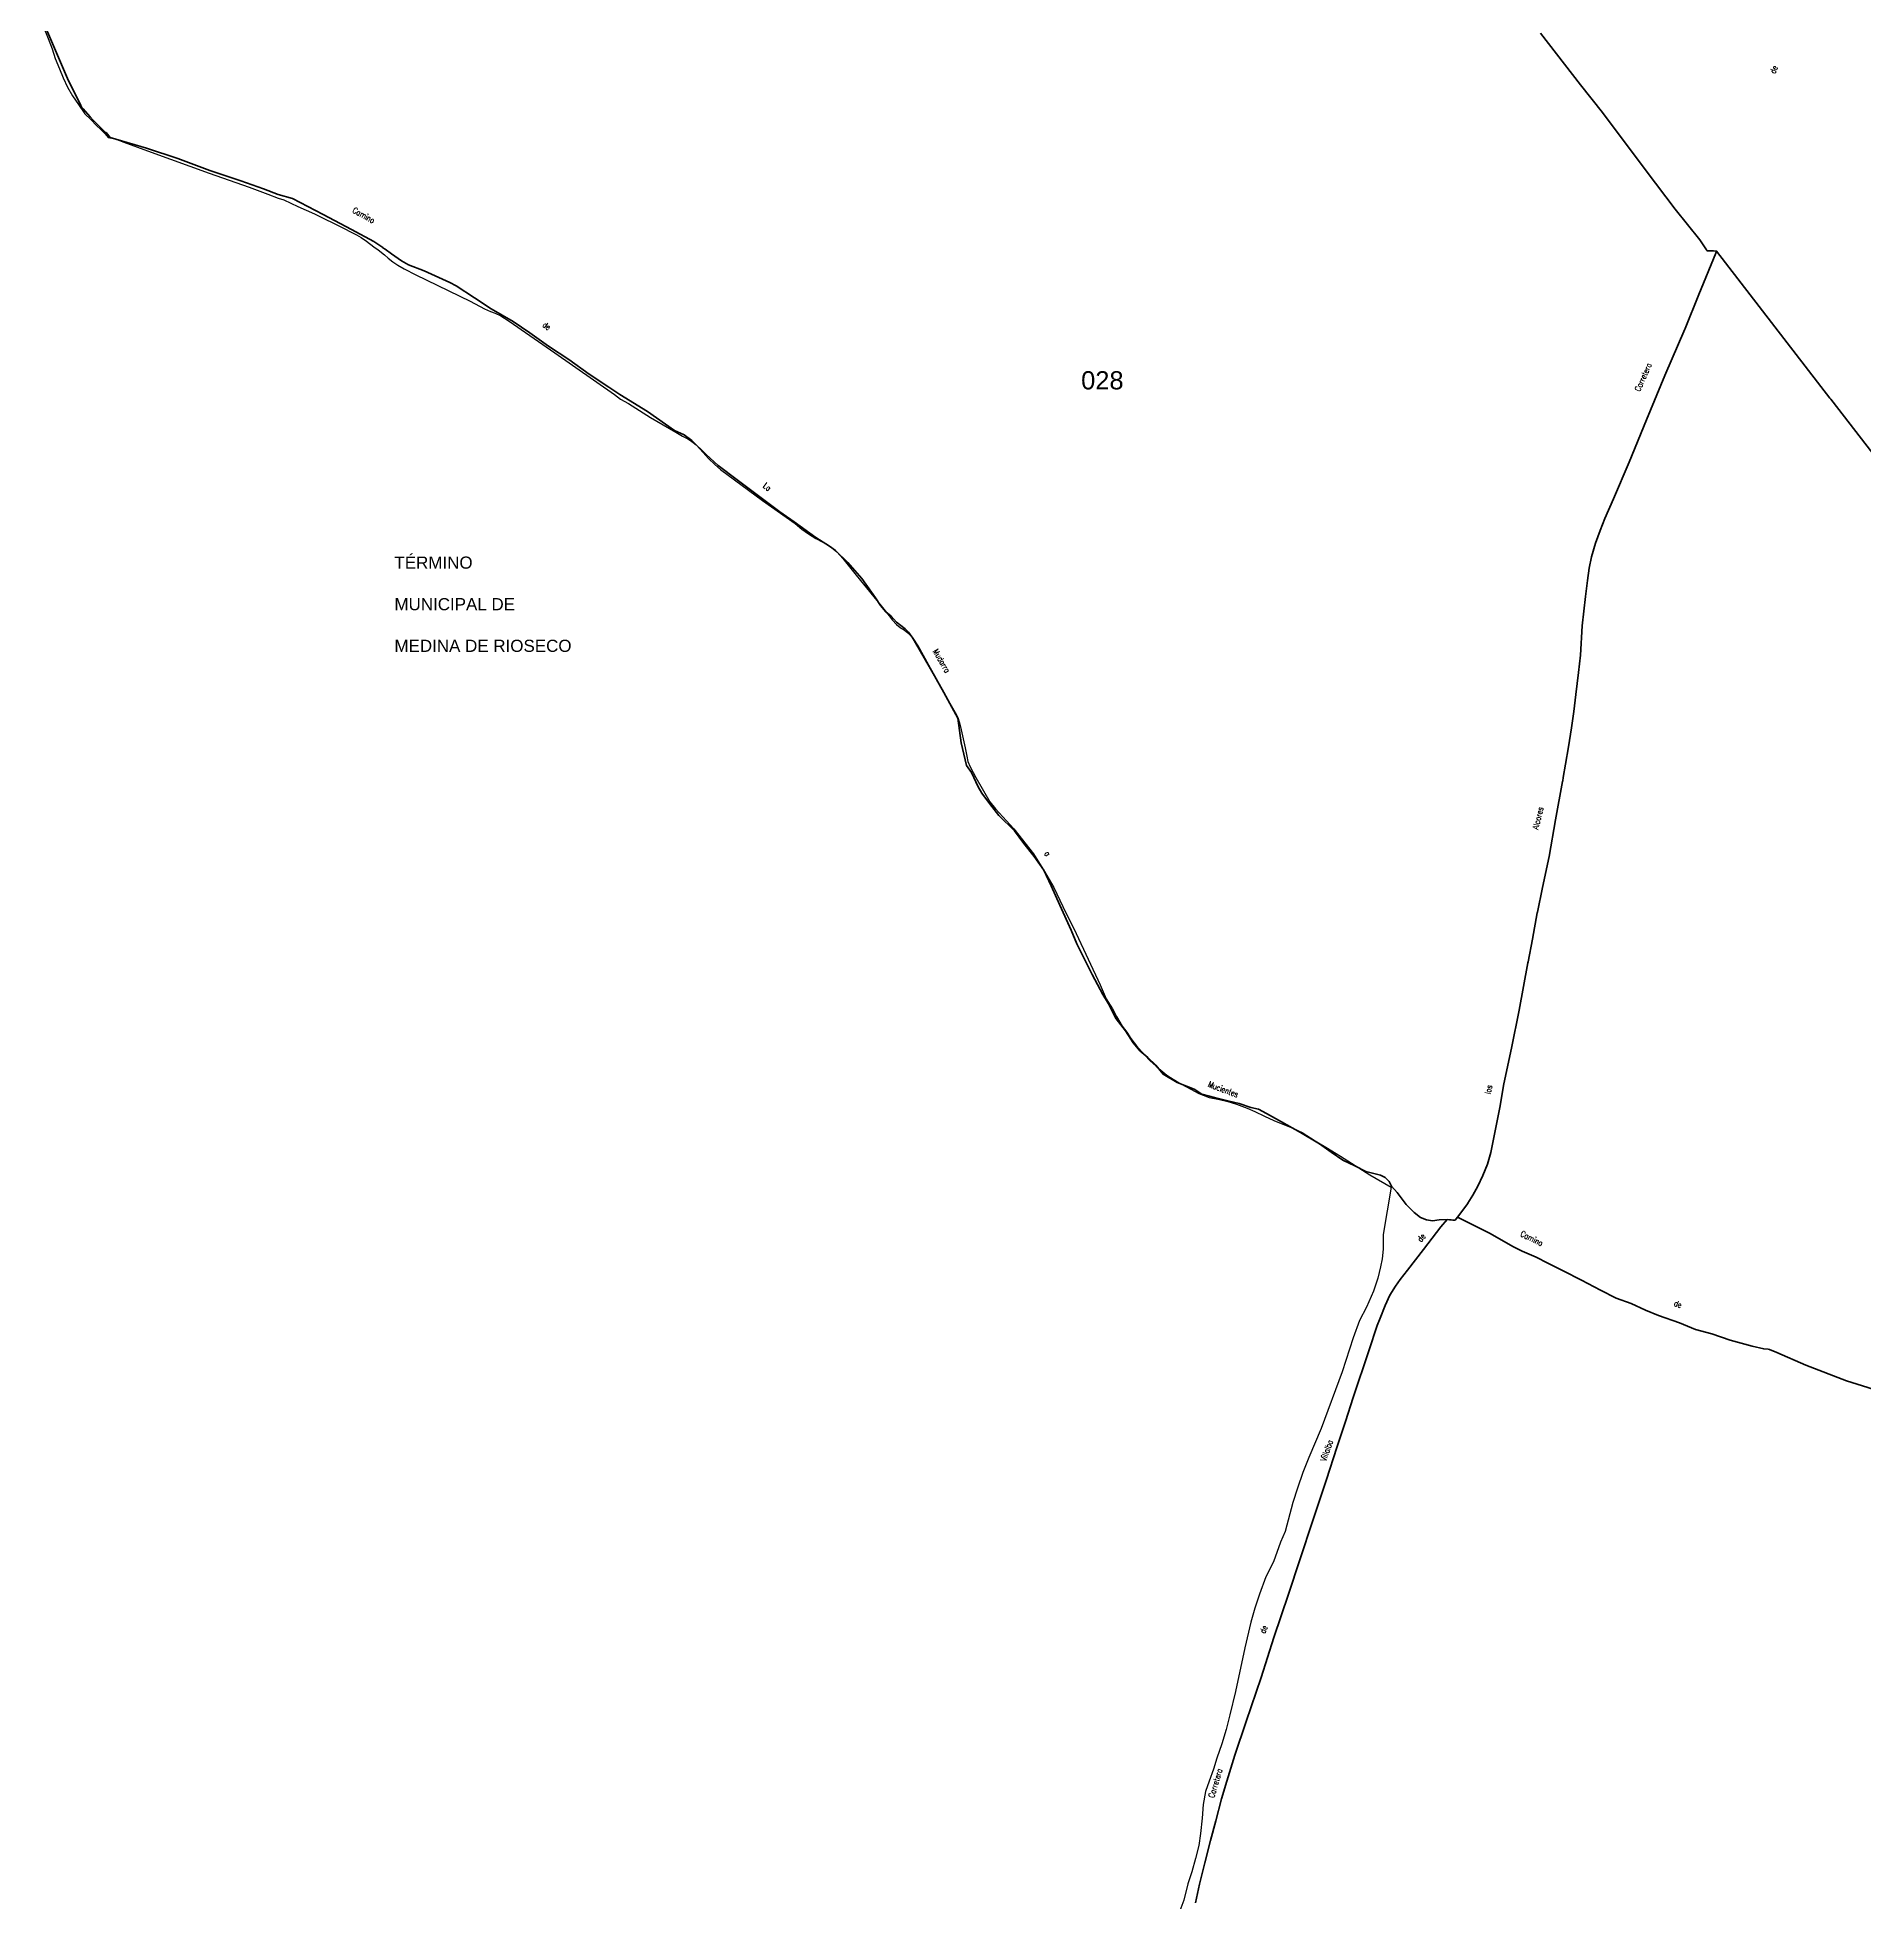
# Model space of a CAD drawing. Header units: metres. Extents: x 339638 to 364279, y 4598373 to 4630956.
# Drawn here: x 341126 to 344137, y 4623876 to 4626950 of the extents above; entities that cross this region are included whole.
import ezdxf
from ezdxf.enums import TextEntityAlignment as Align

# ---------------------------------------------------------------- set-up
doc = ezdxf.new("R2010")
doc.units = ezdxf.units.M
for name, color, linetype, lineweight in [('caminos', 1, 'Continuous', 0), ('poligonos_rusticos', 42, 'Continuous', 40), ('termino', 6, 'Continuous', 25), ('terminos_txt', 7, 'Continuous', 0)]:
    doc.layers.add(name, color=color, linetype=linetype, lineweight=lineweight)
doc.layers.add('poligonos_rustico_txt', color=7, linetype='Continuous')
doc.styles.add('Arial', font='arial.ttf')
doc.styles.add('caminos', font='simplex.shx', dxfattribs={"width": 0.75})
doc.styles.add('resto', font='arial.ttf')

msp = doc.modelspace()

# ---------------------------------------------------------------- linework, layer by layer
at = {"layer": 'poligonos_rusticos'}
for points in [[(343603.1, 4626957.1), (343668.9, 4626872.1), (343705, 4626826.5), (343776.9, 4626730.4), (343824.9, 4626667.2), (343865.7, 4626616.2), (343876.3, 4626600), (343877.3, 4626598.9), (343878.2, 4626598.4), (343879.7, 4626598.4), (343882.6, 4626598.2), (343885.4, 4626598.1), (343888.2, 4626598.1), (343893.1, 4626598), (343891.7, 4626594.6), (343864, 4626526.2), (343841.2, 4626470.3), (343840.8, 4626469.3), (343807.9, 4626393), (343777.6, 4626319.7), (343749, 4626249.9), (343723.5, 4626189.5), (343708.8, 4626157.3), (343701.3, 4626137.5), (343693.8, 4626116.7), (343687.3, 4626094.3), (343683.3, 4626075.4), (343680.3, 4626055), (343677.2, 4626029), (343671.6, 4625980.6), (343668.9, 4625932.2), (343665.8, 4625903.3), (343661.4, 4625867.3), (343658.2, 4625839.4), (343654.1, 4625812.5), (343649.4, 4625781.1), (343644.2, 4625752.7), (343640.6, 4625730.6), (343639.7, 4625725.1), (343639.5, 4625723.8), (343628, 4625660.6), (343617.1, 4625600.3), (343606.4, 4625549), (343597.9, 4625508.7), (343597.7, 4625507.5), (343589.9, 4625464.4), (343582.8, 4625426.9), (343582.4, 4625425.1), (343567.6, 4625347.4), (343555.1, 4625284.7), (343542.7, 4625226), (343535.8, 4625186.6), (343527.8, 4625145.3), (343521, 4625112.4), (343515.6, 4625093.6), (343508.1, 4625074.7), (343499.7, 4625056.9), (343491.3, 4625042.1), (343483.3, 4625029.3), (343483, 4625028.8), (343466.1, 4625005.9), (343462.3, 4625000.9), (343458.4, 4625001.3), (343455.7, 4625001.6), (343453.2, 4625001.9), (343449.3, 4625002.3), (343435.9, 4625001.4), (343424.8, 4625000.2), (343415.4, 4625001.9), (343405, 4625005.7), (343394.7, 4625013.9), (343381.5, 4625027.2), (343366.9, 4625046.6), (343357.2, 4625057.3), (343353.4, 4625064.9), (343347, 4625071.6), (343339.5, 4625075.2), (343315.1, 4625081.5), (343296.8, 4625090.9), (343277, 4625099.9), (343258.3, 4625113.3), (343238.6, 4625126.8), (343207.5, 4625145.6), (343176.4, 4625162.9), (343151.7, 4625177), (343138.4, 4625183.8), (343125.4, 4625186.6), (343106.6, 4625193.1), (343087.7, 4625198), (343065.8, 4625203.1), (343044.9, 4625208.6), (343032.1, 4625216.9), (343004.3, 4625228.1), (342981.1, 4625241.6), (342968.9, 4625256.4), (342956.2, 4625269.3), (342943, 4625280.1), (342931.8, 4625293.4), (342919.3, 4625313.2), (342903.7, 4625332.6), (342891.3, 4625357.4), (342881.7, 4625373.1), (342864.4, 4625406.1), (342839.1, 4625456.2), (342829.6, 4625479), (342811.1, 4625520), (342796.4, 4625551.9), (342784.5, 4625577.7), (342768.5, 4625600.1), (342751.5, 4625622), (342736, 4625642.4), (342710.6, 4625668), (342695, 4625687.9), (342682.4, 4625704.8), (342676.2, 4625715.4), (342665.2, 4625738.7), (342657, 4625750.4), (342648.4, 4625787.7), (342642.8, 4625828.3), (342619.8, 4625870.4), (342594.4, 4625915.6), (342577.1, 4625947.5), (342568.4, 4625960.3), (342561.6, 4625969.9), (342555.8, 4625975.6), (342542, 4625986.4), (342532.7, 4625996.1), (342524.4, 4626003.3), (342515.6, 4626014.1), (342506.9, 4626026.3), (342493.9, 4626045.1), (342484.7, 4626058.4), (342461.8, 4626084.9), (342441.2, 4626104.4), (342431.4, 4626111.7), (342408.7, 4626125.7), (342373.3, 4626151.6), (342349.7, 4626168.2), (342316.8, 4626193), (342279.4, 4626220.9), (342247.9, 4626244.7), (342228.3, 4626262.7), (342204.4, 4626285.8), (342192.1, 4626295.1), (342175.8, 4626302.5), (342131.5, 4626333.6), (342085.6, 4626361.7), (342067.9, 4626373.7), (342035.3, 4626395), (342001.9, 4626419.3), (341968.4, 4626441.1), (341937.4, 4626463.4), (341909.8, 4626482.1), (341873.8, 4626503), (341846.2, 4626521.1), (341816.1, 4626540.9), (341805.8, 4626546.1), (341763.2, 4626565.2), (341737.4, 4626575.3), (341726, 4626581.6), (341709.8, 4626593.5), (341699.3, 4626601.1), (341695.2, 4626603.4), (341695.5, 4626603.8), (341680.3, 4626613.7), (341643.7, 4626633.6), (341597.2, 4626658.3), (341546.3, 4626684.5), (341523, 4626691.1), (341498.7, 4626700.7), (341461.5, 4626713.6), (341410.3, 4626730.8), (341357.2, 4626750.6), (341305.6, 4626767.4), (341246, 4626785.3), (341239.2, 4626793.4), (341238.6, 4626793), (341217.8, 4626813.9), (341213.2, 4626819.1), (341201.4, 4626832.3), (341199.3, 4626834.6), (341197.7, 4626837.8), (341175.5, 4626882.2), (341160.7, 4626917), (341125.9, 4626998.8)], [(344206.7, 4626192), (344081.3, 4626353.9), (344080, 4626355.5), (343893.1, 4626598), (343888.2, 4626598.1), (343885.4, 4626598.1), (343882.6, 4626598.2), (343879.7, 4626598.4), (343878.2, 4626598.4), (343877.3, 4626598.9), (343876.3, 4626600), (343865.7, 4626616.2), (343824.9, 4626667.2), (343776.9, 4626730.4), (343705, 4626826.5), (343668.9, 4626872.1), (343603.1, 4626957.1)], [(344179, 4624714), (344107.5, 4624736.5), (344040, 4624762.4), (343992.2, 4624783.1), (343980.5, 4624788.2), (343978, 4624788.3), (343971, 4624788.9), (343951.6, 4624793.3), (343915.8, 4624803.6), (343885.5, 4624813.7), (343858.6, 4624820.8), (343831.8, 4624831.9), (343797.6, 4624844.1), (343776.2, 4624852.6), (343752.4, 4624863.6), (343727.6, 4624872.6), (343701.9, 4624885.7), (343670.7, 4624902.3), (343640.5, 4624917.5), (343615.3, 4624930), (343596, 4624940.4), (343572.7, 4624949.9), (343558.3, 4624957.2), (343518.8, 4624979.6), (343466.1, 4625005.9), (343483, 4625028.8), (343483.3, 4625029.3), (343491.3, 4625042.1), (343499.7, 4625056.9), (343508.1, 4625074.7), (343515.6, 4625093.6), (343521, 4625112.4), (343527.8, 4625145.3), (343535.8, 4625186.6), (343542.7, 4625226), (343555.1, 4625284.7), (343567.6, 4625347.4), (343582.4, 4625425.1), (343582.8, 4625426.9), (343589.9, 4625464.4), (343597.7, 4625507.5), (343597.9, 4625508.7), (343606.4, 4625549), (343617.1, 4625600.3), (343628, 4625660.6), (343639.5, 4625723.8), (343639.7, 4625725.1), (343640.6, 4625730.6), (343644.2, 4625752.7), (343649.4, 4625781.1), (343654.1, 4625812.5), (343658.2, 4625839.4), (343661.4, 4625867.3), (343665.8, 4625903.3), (343668.9, 4625932.2), (343671.6, 4625980.6), (343677.2, 4626029), (343680.3, 4626055), (343683.3, 4626075.4), (343687.3, 4626094.3), (343693.8, 4626116.7), (343701.3, 4626137.5), (343708.8, 4626157.3), (343723.5, 4626189.5), (343749, 4626249.9), (343777.6, 4626319.7), (343807.9, 4626393), (343840.8, 4626469.3), (343841.2, 4626470.3), (343864, 4626526.2), (343891.7, 4626594.6), (343893.1, 4626598), (344080, 4626355.5), (344080, 4626355.5), (344081.3, 4626353.9), (344206.7, 4626192)], [(343034.6, 4623876.5), (343041.3, 4623906.8), (343050.1, 4623942.2), (343059, 4623979), (343067.8, 4624011.3), (343077.2, 4624047.6), (343085.9, 4624076.9), (343099.4, 4624119.7), (343118.2, 4624174.8), (343142.5, 4624247.3), (343163.6, 4624313.3), (343187.8, 4624384.8), (343206.2, 4624441.4), (343227.7, 4624506), (343250.4, 4624574), (343267.2, 4624626.6), (343281.7, 4624669.3), (343294.2, 4624709.1), (343320, 4624786), (343334, 4624827.3), (343339, 4624839.7), (343347, 4624860.5), (343354.9, 4624877.3), (343363.8, 4624892.1), (343371.5, 4624903.4), (343383.9, 4624918.6), (343410.2, 4624953), (343438.6, 4624989.9), (343449.3, 4625002.3), (343453.2, 4625001.9), (343455.7, 4625001.6), (343458.4, 4625001.3), (343462.3, 4625000.9), (343466.1, 4625005.9), (343518.8, 4624979.6), (343518.8, 4624979.6), (343558.3, 4624957.2), (343572.7, 4624949.9), (343596, 4624940.4), (343615.3, 4624930), (343640.5, 4624917.5), (343670.7, 4624902.3), (343701.9, 4624885.7), (343727.6, 4624872.6), (343752.4, 4624863.6), (343776.2, 4624852.6), (343797.6, 4624844.1), (343831.8, 4624831.9), (343858.6, 4624820.8), (343885.5, 4624813.7), (343915.8, 4624803.6), (343951.6, 4624793.3), (343971, 4624788.9), (343978, 4624788.3), (343980.5, 4624788.2), (343992.2, 4624783.1), (344040, 4624762.4), (344107.5, 4624736.5), (344179, 4624714)]]:
    msp.add_lwpolyline(points, dxfattribs=at)
at = {"layer": 'termino'}
for points in [[(341135.8, 4626968.3), (341143.6, 4626948.2), (341150.4, 4626930.9), (341155.5, 4626915.5), (341162.5, 4626898.2), (341168.5, 4626883.2), (341175.4, 4626868.2), (341184, 4626853.8), (341193.7, 4626839.4), (341204.3, 4626824.3), (341214.5, 4626814.1), (341222.7, 4626805.4), (341231.2, 4626797.8), (341237.4, 4626791.7), (341242.6, 4626785), (341254.2, 4626783), (341268.4, 4626777.6), (341313.5, 4626761), (341409, 4626726.4), (341474.9, 4626703.4), (341505.9, 4626691.8), (341523, 4626685.1), (341532.1, 4626682.2), (341543.5, 4626677.1), (341555.2, 4626671.4), (341582.8, 4626659.2), (341630.7, 4626635.8), (341644.3, 4626628.8), (341651.8, 4626624.6), (341659.6, 4626620.2), (341668.3, 4626614.4), (341680.3, 4626605.1)], [(341680.3, 4626605.1), (341687.7, 4626599.7), (341697.8, 4626591.7), (341703.9, 4626586.2), (341711.8, 4626580.2), (341720, 4626574.7), (341730.4, 4626568.6), (341749.7, 4626559), (341839.2, 4626515.5), (341862.8, 4626503), (341872.7, 4626498.6), (341880.5, 4626495.7), (341889.7, 4626491.2), (341903.4, 4626482.2), (341978.7, 4626430.1), (342077.3, 4626361.6), (342086.9, 4626353.9), (342100.3, 4626346.9), (342112.3, 4626339.2), (342136.4, 4626323.5), (342178.3, 4626299.5), (342189.1, 4626292.8), (342197.8, 4626288.7), (342204.4, 4626284.2), (342211.7, 4626278.7), (342218.4, 4626271.4), (342232, 4626256.3), (342242.3, 4626246.4), (342251.5, 4626238.1), (342320.7, 4626186.9), (342374.9, 4626148.8), (342385.7, 4626139.9), (342396.7, 4626131.9), (342408.9, 4626124.5), (342419.2, 4626118.7), (342427.3, 4626114.6), (342435.2, 4626109.1), (342443.6, 4626102.4), (342453.3, 4626091.5), (342475.4, 4626064), (342516.4, 4626013.5), (342529.8, 4625997.1), (342535.2, 4625989.5), (342541.7, 4625982.4), (342548, 4625977.9), (342554.3, 4625973.8), (342560.6, 4625968.7), (342566.4, 4625962.9), (342572.5, 4625952.3), (342603.3, 4625898.9), (342638.4, 4625837.5), (342642.7, 4625829.5), (342645.6, 4625820.5), (342648.4, 4625809.3), (342650.4, 4625799.4), (342654.7, 4625779.2), (342657.8, 4625765.8), (342659.3, 4625756.8), (342663.1, 4625747.9), (342672.6, 4625730.3), (342695.4, 4625690.3), (342705, 4625679.1), (342735.1, 4625646.1), (342767.6, 4625604.5), (342785.6, 4625575.4), (342800.8, 4625549.5), (342816, 4625518.1), (342837.9, 4625473.6), (342877.2, 4625388.8), (342887.5, 4625365.8), (342897.5, 4625349.5), (342904.3, 4625336.7), (342913.7, 4625320.7), (342921.1, 4625310.7), (342928.1, 4625300.2), (342937.4, 4625288.3), (342945.6, 4625279.1), (342951.6, 4625272.3), (342959.4, 4625264), (342969.6, 4625254.7), (342977.1, 4625248), (342987, 4625240.3), (342997.8, 4625233.6), (343010.4, 4625225.6), (343026.7, 4625216.7), (343039.9, 4625209.6), (343057.1, 4625203.5), (343074.3, 4625199.7), (343087.8, 4625196.5), (343102.3, 4625192), (343119.8, 4625185.9), (343132.1, 4625180.2), (343148.1, 4625172.5), (343163.7, 4625165.1), (343192.1, 4625153.6), (343210.4, 4625145.6), (343231.9, 4625131.9), (343252.1, 4625120), (343273.2, 4625106.6), (343321.9, 4625075.9), (343356.9, 4625055.7), (343343.8, 4624977.6), (343343.5, 4624953.3), (343342, 4624937.6), (343339.4, 4624924.2), (343334.8, 4624905.3), (343327.6, 4624884.2), (343316.1, 4624858), (343304.6, 4624835.9), (343294.3, 4624807.1), (343276.1, 4624751.1), (343241.8, 4624658), (343221.5, 4624610), (343211.5, 4624585.6), (343202.7, 4624559.7), (343194.9, 4624536), (343182, 4624488), (343174.6, 4624470.8), (343163, 4624438.4), (343150.6, 4624413.5), (343140.2, 4624385), (343132, 4624361.7), (343125.9, 4624338.6), (343115.6, 4624296.7), (343100.4, 4624224.4), (343090.9, 4624186), (343084.9, 4624162), (343078, 4624138), (343069.8, 4624114.6), (343064.4, 4624096.4), (343057.1, 4624076.9), (343051.2, 4624059.9), (343047.1, 4624038.5), (343045.2, 4624015.7), (343042.7, 4623990.5), (343040, 4623970.6), (343034.3, 4623949.5), (343028.3, 4623927.1), (343022, 4623907.3), (343015.2, 4623880.7), (343007.1, 4623858.9)]]:
    msp.add_lwpolyline(points, dxfattribs=at)

# ---------------------------------------------------------------- texts
at = {"layer": 'caminos', "style": 'caminos', "width": 0.75}
for s, rotation, p in [('de', 68.6838, (343992.5, 4626888.4)), ('Camino', -28.9109, (341642.7, 4626659.5)), ('de', -35.1169, (341955.7, 4626471.7)), ('Carretera', 66.1169, (343769.4, 4626364.4)), ('La', -38.0942, (342319, 4626207)), ('Mudarra', -60.2464, (342598.6, 4625937.5)), ('Alcores', 76.4515, (343602.1, 4625643.3)), ('a', -54.2669, (342782.4, 4625603.1)), ('Mucientes', -20.2367, (343053.2, 4625218.2)), ('los', 78.3948, (343523.6, 4625207.5)), ('de', 51.3283, (343408.8, 4624962.4)), ('Camino', -26.3195, (343567.5, 4624972.6)), ('de', -20.5373, (343821, 4624857.5)), ('Villalba', 70.0435, (343251.9, 4624601.7)), ('de', 68.4628, (343151.8, 4624318.2)), ('Carretera', 73.4976, (343067.8, 4624047.4))]:
    msp.add_text(s, height=10, rotation=rotation, dxfattribs=at).set_placement(p, align=Align.BOTTOM_LEFT)
at = {"layer": 'poligonos_rustico_txt', "style": 'Arial'}
msp.add_text('028', height=30, dxfattribs=at).set_placement((342881, 4626361), align=Align.BOTTOM_CENTER)
at = {"layer": 'terminos_txt', "style": 'resto'}
for s, p in [('TÉRMINO', (341714.4, 4626074.6)), ('MUNICIPAL DE', (341714.4, 4626006.1)), ('MEDINA DE RIOSECO', (341714.4, 4625937.5))]:
    msp.add_text(s, height=20, dxfattribs=at).set_placement(p)

doc.saveas('drawing.dxf')
